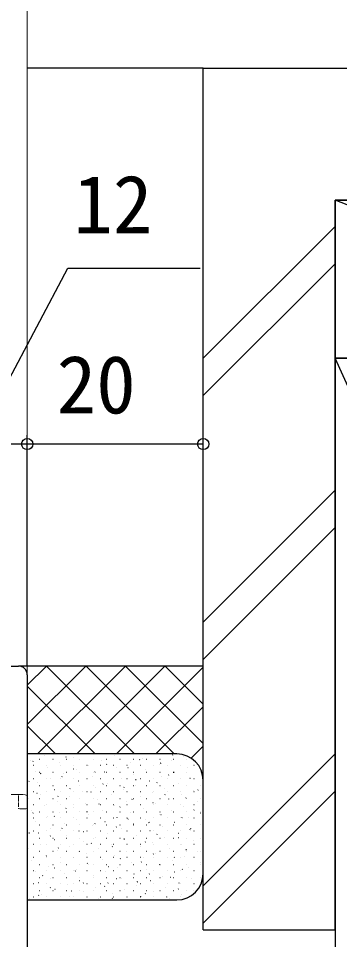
# Model space of a CAD drawing. Units: millimetres, scale not verified. Extents: x -525 to 525, y -783 to 779.
# Drawn here: x 418.8 to 455.3, y -491.1 to -386.3 of the extents above; entities that cross this region are included whole.
import ezdxf
from ezdxf.enums import TextEntityAlignment as Align

# ---------------------------------------------------------------- set-up
doc = ezdxf.new("R2010")
doc.units = ezdxf.units.MM
doc.header["$LTSCALE"] = 4
for name, color, linetype in [('0-2_YKK_11', 7, 'Continuous'), ('0-7_YKK_D', 6, 'Continuous'), ('0-9_YSS_K', 3, 'Continuous'), ('0-A_YSS_KE', 3, 'Continuous')]:
    doc.layers.add(name, color=color, linetype=linetype)
doc.layers.add('0-5_YKK_13', color=4, linetype='Continuous', lineweight=18)
doc.styles.add('ＭＳ ゴシック', font='')
doc.styles.get('ＭＳ ゴシック').set_extended_font_data('MS Gothic')

msp = doc.modelspace()

# ---------------------------------------------------------------- linework, layer by layer
at = {"layer": '0-2_YKK_11'}
msp.add_line((408.781, -459.959), (418.832, -459.959), dxfattribs=at)
msp.add_lwpolyline([(419.832, -460.959), (419.832, -521.559), (447.832, -521.559), (447.832, -524.959), (445.932, -524.959), (445.432, -524.459), (444.932, -523.959), (419.832, -523.959), (419.832, -574.959), (415.59, -574.959), (415.407, -574.839), (414.857, -574.839), (414.674, -574.959), (412.032, -574.959)], dxfattribs=at)
msp.add_arc((418.832, -460.959), 1, 0.00001, 89.99999, dxfattribs=at)
at = {"layer": '0-5_YKK_13'}
for p, q in [((419.832, -460.959), (419.832, -368.073)), ((419.832, -474.665), (419.832, -460.959)), ((400.832, -474.578), (418.832, -474.578)), ((418.832, -474.692), (418.832, -475.354)), ((418.832, -475.982), (418.832, -475.493)), ((419.832, -474.665), (419.832, -476.156)), ((418.832, -476.156), (418.832, -476.121)), ((419.532, -476.182), (419.132, -476.182))]:
    msp.add_line(p, q, dxfattribs=at)
for centre, radius, start, end in [((419.08, -477.512), 2.944, 75.20406, 94.83381), ((419.058, -475.302), 0.883, 255.20406, 274.83381), ((419.606, -475.302), 0.883, 265.16619, 284.79594)]:
    msp.add_arc(centre, radius, start, end, dxfattribs=at)
at = {"layer": '0-7_YKK_D'}
for p, q in [((419.832, -459.959), (419.832, -433.709)), ((419.832, -459.959), (419.832, -433.709)), ((439.832, -458.959), (439.832, -433.709)), ((419.832, -434.709), (407.832, -434.709)), ((439.832, -434.709), (419.832, -434.709))]:
    msp.add_line(p, q, dxfattribs=at)
msp.add_lwpolyline([(413.832, -434.709), (424.457, -414.709), (439.502, -414.709)], dxfattribs=at)
for centre in [(419.832, -434.709), (419.832, -434.709), (439.832, -434.709)]:
    msp.add_circle(centre, 0.637, dxfattribs=at)
at = {"layer": '0-9_YSS_K'}
for p, q in [((499.832, -424.959), (454.832, -406.959)), ((499.832, -406.959), (454.832, -406.959)), ((439.832, -424.959), (454.832, -409.959)), ((439.832, -429.202), (454.832, -414.202)), ((499.832, -524.959), (454.832, -424.959)), ((439.832, -454.959), (454.832, -439.959)), ((439.832, -459.202), (454.832, -444.202)), ((439.832, -459.959), (418.832, -459.959)), ((419.832, -462.13), (422.003, -459.959)), ((419.832, -466.62), (426.493, -459.959)), ((420.983, -469.959), (430.983, -459.959)), ((432.028, -469.959), (422.028, -459.959)), ((425.473, -469.959), (435.473, -459.959)), ((436.519, -469.959), (426.519, -459.959)), ((429.964, -469.959), (439.832, -460.091)), ((439.832, -468.783), (431.009, -459.959)), ((439.832, -464.293), (435.499, -459.959)), ((439.832, -472.959), (439.832, -459.959)), ((427.538, -469.959), (419.832, -462.253)), ((434.454, -469.959), (439.832, -464.581)), ((423.048, -469.959), (419.832, -466.743)), ((438.462, -470.441), (439.832, -469.071)), ((436.832, -469.959), (419.832, -469.959)), ((421.8, -470.139), (421.804, -470.137)), ((424.202, -470.298), (424.244, -470.271)), ((429.704, -470.181), (429.709, -470.179)), ((434.33, -469.963), (434.335, -469.961)), ((436.342, -470.098), (436.384, -470.071)), ((437.585, -470.231), (437.59, -470.229)), ((439.832, -484.959), (454.832, -469.959)), ((420.24, -470.691), (420.244, -470.69)), ((420.456, -470.819), (420.498, -470.791)), ((420.523, -471.237), (420.548, -471.237)), ((421.236, -470.549), (421.261, -470.549)), ((422.043, -471.237), (422.068, -471.237)), ((422.756, -470.549), (422.781, -470.549)), ((423.494, -470.959), (423.499, -470.958)), ((423.563, -471.237), (423.588, -471.237)), ((424.276, -470.549), (424.301, -470.549)), ((425.054, -470.407), (425.059, -470.405)), ((425.083, -471.237), (425.108, -471.237)), ((425.796, -470.549), (425.821, -470.549)), ((426.603, -471.237), (426.628, -471.237)), ((426.749, -471.227), (426.754, -471.226)), ((427.316, -470.549), (427.341, -470.549)), ((428.123, -471.237), (428.148, -471.237)), ((428.309, -470.675), (428.314, -470.673)), ((428.836, -470.549), (428.861, -470.549)), ((428.85, -471.139), (428.892, -471.112)), ((429.643, -471.237), (429.668, -471.237)), ((430.356, -470.549), (430.381, -470.549)), ((431.163, -471.237), (431.188, -471.237)), ((431.564, -470.943), (431.568, -470.941)), ((431.876, -470.549), (431.901, -470.549)), ((432.596, -470.619), (432.638, -470.591)), ((432.683, -471.237), (432.708, -471.237)), ((432.959, -470.449), (432.963, -470.447)), ((433.396, -470.549), (433.421, -470.549)), ((434.203, -471.237), (434.228, -471.237)), ((434.818, -471.211), (434.823, -471.209)), ((434.916, -470.549), (434.941, -470.549)), ((434.998, -470.988), (435.039, -470.961)), ((435.723, -471.237), (435.748, -471.237)), ((436.213, -470.717), (436.218, -470.715)), ((436.436, -470.549), (436.461, -470.549)), ((437.243, -471.237), (437.268, -471.237)), ((437.956, -470.549), (437.981, -470.549)), ((438.763, -471.237), (438.788, -471.237)), ((420.728, -471.939), (420.732, -471.937)), ((421.236, -472.044), (421.261, -472.044)), ((421.358, -472.18), (421.4, -472.153)), ((422.123, -471.445), (422.127, -471.443)), ((422.756, -472.044), (422.781, -472.044)), ((423.982, -472.207), (423.987, -472.205)), ((424.276, -472.044), (424.301, -472.044)), ((425.104, -471.66), (425.146, -471.632)), ((425.377, -471.713), (425.382, -471.711)), ((425.796, -472.044), (425.821, -472.044)), ((427.237, -472.475), (427.242, -472.473)), ((427.316, -472.044), (427.341, -472.044)), ((427.506, -472.029), (427.547, -472.002)), ((428.632, -471.981), (428.637, -471.979)), ((428.836, -472.044), (428.861, -472.044)), ((430.003, -471.495), (430.008, -471.494)), ((430.356, -472.044), (430.381, -472.044)), ((431.252, -471.509), (431.293, -471.481)), ((431.876, -472.044), (431.901, -472.044)), ((431.887, -472.249), (431.891, -472.247)), ((433.258, -471.763), (433.263, -471.761)), ((433.396, -472.044), (433.421, -472.044)), ((434.916, -472.044), (434.941, -472.044)), ((435.9, -472.35), (435.942, -472.322)), ((436.436, -472.044), (436.461, -472.044)), ((436.513, -472.031), (436.517, -472.029)), ((437.956, -472.044), (437.981, -472.044)), ((438.073, -471.479), (438.077, -471.477)), ((439.476, -472.044), (439.501, -472.044)), ((420.014, -473.07), (420.055, -473.043)), ((420.523, -472.732), (420.548, -472.732)), ((421.051, -473.245), (421.055, -473.243)), ((422.043, -472.732), (422.068, -472.732)), ((422.422, -472.759), (422.427, -472.758)), ((423.563, -472.732), (423.588, -472.732)), ((423.76, -472.55), (423.801, -472.522)), ((424.305, -473.513), (424.31, -473.511)), ((425.083, -472.732), (425.108, -472.732)), ((425.677, -473.027), (425.681, -473.026)), ((426.603, -472.732), (426.628, -472.732)), ((428.123, -472.732), (428.148, -472.732)), ((428.408, -473.391), (428.45, -473.363)), ((428.931, -473.295), (428.936, -473.294)), ((429.643, -472.732), (429.668, -472.732)), ((430.491, -472.743), (430.496, -472.741)), ((431.163, -472.732), (431.188, -472.732)), ((432.154, -472.87), (432.196, -472.843)), ((432.683, -472.732), (432.708, -472.732)), ((433.746, -473.011), (433.751, -473.009)), ((434.203, -472.732), (434.228, -472.732)), ((434.555, -473.24), (434.597, -473.212)), ((435.141, -472.517), (435.146, -472.515)), ((435.723, -472.732), (435.748, -472.732)), ((437.001, -473.279), (437.005, -473.277)), ((437.243, -472.732), (437.268, -472.732)), ((438.301, -472.719), (438.343, -472.692)), ((438.396, -472.785), (438.401, -472.783)), ((438.763, -472.732), (438.788, -472.732)), ((439.832, -484.059), (439.832, -472.959)), ((420.523, -474.227), (420.548, -474.227)), ((420.916, -474.432), (420.958, -474.404)), ((421.236, -473.539), (421.261, -473.539)), ((421.35, -474.56), (421.355, -474.558)), ((422.043, -474.227), (422.068, -474.227)), ((422.756, -473.539), (422.781, -473.539)), ((422.91, -474.007), (422.915, -474.005)), ((423.563, -474.227), (423.588, -474.227)), ((424.276, -473.539), (424.301, -473.539)), ((424.662, -473.911), (424.704, -473.884)), ((425.083, -474.227), (425.108, -474.227)), ((425.796, -473.539), (425.821, -473.539)), ((426.165, -474.275), (426.169, -474.273)), ((426.603, -474.227), (426.628, -474.227)), ((427.063, -474.281), (427.105, -474.253)), ((427.316, -473.539), (427.341, -473.539)), ((427.56, -473.781), (427.565, -473.779)), ((428.123, -474.227), (428.148, -474.227)), ((428.836, -473.539), (428.861, -473.539)), ((429.419, -474.543), (429.424, -474.541)), ((429.643, -474.227), (429.668, -474.227)), ((430.356, -473.539), (430.381, -473.539)), ((430.809, -473.76), (430.851, -473.733)), ((430.814, -474.049), (430.819, -474.047)), ((431.163, -474.227), (431.188, -474.227)), ((431.876, -473.539), (431.901, -473.539)), ((432.186, -473.563), (432.191, -473.562)), ((432.683, -474.227), (432.708, -474.227)), ((433.396, -473.539), (433.421, -473.539)), ((434.069, -474.317), (434.074, -474.315)), ((434.203, -474.227), (434.228, -474.227)), ((434.916, -473.539), (434.941, -473.539)), ((435.441, -473.831), (435.445, -473.83)), ((435.723, -474.227), (435.748, -474.227)), ((436.436, -473.539), (436.461, -473.539)), ((437.243, -474.227), (437.268, -474.227)), ((437.956, -473.539), (437.981, -473.539)), ((438.695, -474.099), (438.7, -474.098)), ((438.763, -474.227), (438.788, -474.227)), ((439.204, -474.081), (439.246, -474.053)), ((439.476, -473.539), (439.501, -473.539)), ((439.832, -489.202), (454.832, -474.202)), ((419.978, -475.045), (419.983, -475.044)), ((421.236, -475.034), (421.261, -475.034)), ((422.756, -475.034), (422.781, -475.034)), ((423.233, -475.313), (423.238, -475.312)), ((423.318, -474.801), (423.359, -474.774)), ((424.276, -475.034), (424.301, -475.034)), ((424.605, -474.827), (424.609, -474.826)), ((425.796, -475.034), (425.821, -475.034)), ((426.488, -475.581), (426.492, -475.579)), ((427.316, -475.034), (427.341, -475.034)), ((427.859, -475.095), (427.864, -475.094)), ((427.966, -475.643), (428.008, -475.615)), ((428.836, -475.034), (428.861, -475.034)), ((430.356, -475.034), (430.381, -475.034)), ((431.114, -475.363), (431.119, -475.362)), ((431.712, -475.122), (431.754, -475.094)), ((431.876, -475.034), (431.901, -475.034)), ((432.674, -474.811), (432.679, -474.809)), ((433.396, -475.034), (433.421, -475.034)), ((434.113, -475.492), (434.155, -475.464)), ((434.916, -475.034), (434.941, -475.034)), ((435.458, -474.602), (435.5, -474.574)), ((435.929, -475.079), (435.933, -475.077)), ((436.436, -475.034), (436.461, -475.034)), ((437.324, -474.585), (437.328, -474.583)), ((437.859, -474.971), (437.901, -474.943)), ((437.956, -475.034), (437.981, -475.034)), ((439.183, -475.347), (439.188, -475.345)), ((439.476, -475.034), (439.501, -475.034)), ((420.278, -476.36), (420.283, -476.358)), ((420.474, -476.684), (420.516, -476.656)), ((420.523, -475.722), (420.548, -475.722)), ((421.236, -476.529), (421.261, -476.529)), ((421.838, -475.807), (421.843, -475.806)), ((422.043, -475.722), (422.068, -475.722)), ((422.756, -476.529), (422.781, -476.529)), ((423.533, -476.628), (423.537, -476.626)), ((423.563, -475.722), (423.588, -475.722)), ((424.22, -476.163), (424.262, -476.135)), ((424.276, -476.529), (424.301, -476.529)), ((425.083, -475.722), (425.108, -475.722)), ((425.093, -476.075), (425.097, -476.074)), ((425.796, -476.529), (425.821, -476.529)), ((426.603, -475.722), (426.628, -475.722)), ((426.621, -476.533), (426.663, -476.505)), ((427.316, -476.529), (427.341, -476.529)), ((428.123, -475.722), (428.148, -475.722)), ((428.347, -476.343), (428.352, -476.341)), ((428.836, -476.529), (428.861, -476.529)), ((429.643, -475.722), (429.668, -475.722)), ((429.742, -475.849), (429.747, -475.847)), ((430.356, -476.529), (430.381, -476.529)), ((430.367, -476.012), (430.409, -475.984)), ((431.163, -475.722), (431.188, -475.722)), ((431.602, -476.611), (431.607, -476.609)), ((431.876, -476.529), (431.901, -476.529)), ((432.683, -475.722), (432.708, -475.722)), ((432.997, -476.117), (433.002, -476.115)), ((433.396, -476.529), (433.421, -476.529)), ((434.203, -475.722), (434.228, -475.722)), ((434.369, -475.631), (434.373, -475.63)), ((434.916, -476.529), (434.941, -476.529)), ((435.723, -475.722), (435.748, -475.722)), ((436.252, -476.385), (436.256, -476.383)), ((436.436, -476.529), (436.461, -476.529)), ((437.243, -475.722), (437.268, -475.722)), ((437.623, -475.899), (437.628, -475.898)), ((437.956, -476.529), (437.981, -476.529)), ((438.762, -476.333), (438.803, -476.305)), ((438.763, -475.722), (438.788, -475.722)), ((439.476, -476.529), (439.501, -476.529)), ((439.506, -476.653), (439.511, -476.651)), ((420.523, -477.217), (420.548, -477.217)), ((420.766, -477.607), (420.771, -477.606)), ((422.043, -477.217), (422.068, -477.217)), ((422.161, -477.113), (422.166, -477.112)), ((422.875, -477.053), (422.917, -477.025)), ((423.563, -477.217), (423.588, -477.217)), ((425.083, -477.217), (425.108, -477.217)), ((425.416, -477.381), (425.42, -477.38)), ((426.603, -477.217), (426.628, -477.217)), ((426.787, -476.896), (426.792, -476.894)), ((428.123, -477.217), (428.148, -477.217)), ((428.67, -477.649), (428.675, -477.648)), ((429.643, -477.217), (429.668, -477.217)), ((430.042, -477.164), (430.046, -477.162)), ((431.163, -477.217), (431.188, -477.217)), ((431.27, -477.374), (431.311, -477.346)), ((432.683, -477.217), (432.708, -477.217)), ((433.296, -477.431), (433.301, -477.43)), ((434.203, -477.217), (434.228, -477.217)), ((434.856, -476.879), (434.861, -476.877)), ((435.016, -476.853), (435.057, -476.826)), ((435.723, -477.217), (435.748, -477.217)), ((436.551, -477.699), (436.556, -477.698)), ((437.243, -477.217), (437.268, -477.217)), ((437.417, -477.223), (437.459, -477.195)), ((438.111, -477.147), (438.116, -477.145)), ((438.763, -477.217), (438.788, -477.217)), ((420.523, -478.712), (420.548, -478.712)), ((421.236, -478.024), (421.261, -478.024)), ((422.043, -478.712), (422.068, -478.712)), ((422.46, -478.428), (422.465, -478.426)), ((422.756, -478.024), (422.781, -478.024)), ((423.563, -478.712), (423.588, -478.712)), ((423.778, -478.415), (423.819, -478.387)), ((424.021, -477.875), (424.025, -477.874)), ((424.276, -478.024), (424.301, -478.024)), ((425.083, -478.712), (425.108, -478.712)), ((425.715, -478.696), (425.72, -478.694)), ((425.796, -478.024), (425.821, -478.024)), ((426.179, -478.784), (426.221, -478.757)), ((426.603, -478.712), (426.628, -478.712)), ((427.275, -478.143), (427.28, -478.142)), ((427.316, -478.024), (427.341, -478.024)), ((427.524, -477.894), (427.565, -477.867)), ((428.123, -478.712), (428.148, -478.712)), ((428.836, -478.024), (428.861, -478.024)), ((429.643, -478.712), (429.668, -478.712)), ((429.925, -478.264), (429.967, -478.236)), ((430.356, -478.024), (430.381, -478.024)), ((430.53, -478.411), (430.534, -478.41)), ((431.163, -478.712), (431.188, -478.712)), ((431.876, -478.024), (431.901, -478.024)), ((431.925, -477.917), (431.93, -477.916)), ((432.683, -478.712), (432.708, -478.712)), ((433.396, -478.024), (433.421, -478.024)), ((433.671, -477.743), (433.713, -477.716)), ((433.784, -478.679), (433.789, -478.677)), ((434.203, -478.712), (434.228, -478.712)), ((434.916, -478.024), (434.941, -478.024)), ((435.179, -478.185), (435.184, -478.183)), ((435.723, -478.712), (435.748, -478.712)), ((436.436, -478.024), (436.461, -478.024)), ((437.243, -478.712), (437.268, -478.712)), ((437.956, -478.024), (437.981, -478.024)), ((438.319, -478.584), (438.361, -478.557)), ((438.434, -478.453), (438.439, -478.451)), ((438.763, -478.712), (438.788, -478.712)), ((439.476, -478.024), (439.501, -478.024)), ((439.806, -477.967), (439.81, -477.966)), ((420.032, -478.935), (420.073, -478.908)), ((421.089, -478.913), (421.094, -478.912)), ((421.236, -479.519), (421.261, -479.519)), ((422.433, -479.305), (422.475, -479.277)), ((422.756, -479.519), (422.781, -479.519)), ((422.948, -479.675), (422.953, -479.674)), ((424.276, -479.519), (424.301, -479.519)), ((424.344, -479.181), (424.348, -479.18)), ((425.796, -479.519), (425.821, -479.519)), ((427.316, -479.519), (427.341, -479.519)), ((427.598, -479.449), (427.603, -479.448)), ((428.836, -479.519), (428.861, -479.519)), ((428.97, -478.964), (428.974, -478.962)), ((430.356, -479.519), (430.381, -479.519)), ((430.827, -479.625), (430.869, -479.598)), ((430.853, -479.717), (430.857, -479.716)), ((431.876, -479.519), (431.901, -479.519)), ((432.224, -479.232), (432.229, -479.23)), ((433.396, -479.519), (433.421, -479.519)), ((434.573, -479.105), (434.615, -479.077)), ((434.916, -479.519), (434.941, -479.519)), ((435.479, -479.5), (435.484, -479.498)), ((436.436, -479.519), (436.461, -479.519)), ((436.975, -479.474), (437.016, -479.447)), ((437.039, -478.947), (437.044, -478.945)), ((437.956, -479.519), (437.981, -479.519)), ((438.734, -479.768), (438.738, -479.766)), ((439.476, -479.519), (439.501, -479.519)), ((420.017, -480.714), (420.022, -480.712)), ((420.523, -480.207), (420.548, -480.207)), ((421.388, -480.228), (421.393, -480.226)), ((422.043, -480.207), (422.068, -480.207)), ((423.336, -480.666), (423.377, -480.639)), ((423.563, -480.207), (423.588, -480.207)), ((424.643, -480.496), (424.648, -480.494)), ((425.083, -480.207), (425.108, -480.207)), ((426.203, -479.943), (426.208, -479.942)), ((426.603, -480.207), (426.628, -480.207)), ((427.081, -480.146), (427.123, -480.118)), ((427.898, -480.764), (427.902, -480.762)), ((428.123, -480.207), (428.148, -480.207)), ((429.458, -480.211), (429.462, -480.21)), ((429.483, -480.515), (429.525, -480.488)), ((429.643, -480.207), (429.668, -480.207)), ((431.163, -480.207), (431.188, -480.207)), ((432.683, -480.207), (432.708, -480.207)), ((432.712, -480.479), (432.717, -480.478)), ((433.229, -479.995), (433.27, -479.967)), ((434.107, -479.985), (434.112, -479.984)), ((434.203, -480.207), (434.228, -480.207)), ((435.723, -480.207), (435.748, -480.207)), ((435.967, -480.747), (435.972, -480.746)), ((437.243, -480.207), (437.268, -480.207)), ((437.362, -480.253), (437.367, -480.252)), ((437.877, -480.836), (437.919, -480.808)), ((438.763, -480.207), (438.788, -480.207)), ((420.523, -481.702), (420.548, -481.702)), ((421.236, -481.014), (421.261, -481.014)), ((421.876, -481.476), (421.881, -481.474)), ((421.991, -481.556), (422.033, -481.529)), ((422.043, -481.702), (422.068, -481.702)), ((422.756, -481.014), (422.781, -481.014)), ((423.271, -480.982), (423.276, -480.98)), ((423.563, -481.702), (423.588, -481.702)), ((424.276, -481.014), (424.301, -481.014)), ((425.083, -481.702), (425.108, -481.702)), ((425.131, -481.744), (425.136, -481.742)), ((425.737, -481.036), (425.779, -481.008)), ((425.796, -481.014), (425.821, -481.014)), ((426.526, -481.249), (426.531, -481.248)), ((426.603, -481.702), (426.628, -481.702)), ((427.316, -481.014), (427.341, -481.014)), ((428.123, -481.702), (428.148, -481.702)), ((428.836, -481.014), (428.861, -481.014)), ((429.643, -481.702), (429.668, -481.702)), ((429.781, -481.517), (429.785, -481.516)), ((430.356, -481.014), (430.381, -481.014)), ((430.385, -481.877), (430.427, -481.849)), ((431.152, -481.032), (431.157, -481.03)), ((431.163, -481.702), (431.188, -481.702)), ((431.876, -481.014), (431.901, -481.014)), ((432.683, -481.702), (432.708, -481.702)), ((433.035, -481.785), (433.04, -481.784)), ((433.396, -481.014), (433.421, -481.014)), ((434.131, -481.356), (434.173, -481.329)), ((434.203, -481.702), (434.228, -481.702)), ((434.407, -481.3), (434.412, -481.298)), ((434.916, -481.014), (434.941, -481.014)), ((435.723, -481.702), (435.748, -481.702)), ((436.436, -481.014), (436.461, -481.014)), ((436.533, -481.726), (436.574, -481.698)), ((437.243, -481.702), (437.268, -481.702)), ((437.661, -481.568), (437.666, -481.566)), ((437.956, -481.014), (437.981, -481.014)), ((438.763, -481.702), (438.788, -481.702)), ((439.222, -481.015), (439.226, -481.014)), ((439.476, -481.014), (439.501, -481.014)), ((420.316, -482.028), (420.321, -482.026)), ((421.236, -482.509), (421.261, -482.509)), ((422.199, -482.782), (422.204, -482.78)), ((422.756, -482.509), (422.781, -482.509)), ((422.893, -482.918), (422.935, -482.89)), ((423.571, -482.296), (423.576, -482.294)), ((424.276, -482.509), (424.301, -482.509)), ((425.796, -482.509), (425.821, -482.509)), ((426.639, -482.397), (426.681, -482.37)), ((426.825, -482.564), (426.83, -482.562)), ((427.316, -482.509), (427.341, -482.509)), ((428.386, -482.011), (428.39, -482.01)), ((428.836, -482.509), (428.861, -482.509)), ((429.041, -482.767), (429.082, -482.739)), ((430.08, -482.832), (430.085, -482.83)), ((430.356, -482.509), (430.381, -482.509)), ((431.64, -482.279), (431.645, -482.278)), ((431.876, -482.509), (431.901, -482.509)), ((432.787, -482.246), (432.828, -482.219)), ((433.396, -482.509), (433.421, -482.509)), ((434.895, -482.547), (434.9, -482.546)), ((434.916, -482.509), (434.941, -482.509)), ((436.29, -482.053), (436.295, -482.052)), ((436.436, -482.509), (436.461, -482.509)), ((437.956, -482.509), (437.981, -482.509)), ((438.149, -482.815), (438.154, -482.814)), ((439.476, -482.509), (439.501, -482.509)), ((439.545, -482.321), (439.549, -482.32)), ((420.523, -483.197), (420.548, -483.197)), ((420.804, -483.276), (420.809, -483.274)), ((421.549, -483.808), (421.59, -483.78)), ((422.043, -483.197), (422.068, -483.197)), ((423.563, -483.197), (423.588, -483.197)), ((424.059, -483.544), (424.064, -483.542)), ((425.083, -483.197), (425.108, -483.197)), ((425.295, -483.287), (425.336, -483.26)), ((425.454, -483.05), (425.459, -483.048)), ((426.603, -483.197), (426.628, -483.197)), ((427.313, -483.812), (427.318, -483.81)), ((428.123, -483.197), (428.148, -483.197)), ((428.709, -483.318), (428.713, -483.316)), ((429.643, -483.197), (429.668, -483.197)), ((431.163, -483.197), (431.188, -483.197)), ((431.963, -483.586), (431.968, -483.584)), ((432.683, -483.197), (432.708, -483.197)), ((433.335, -483.1), (433.339, -483.098)), ((433.689, -483.608), (433.731, -483.58)), ((434.203, -483.197), (434.228, -483.197)), ((435.218, -483.853), (435.223, -483.852)), ((435.723, -483.197), (435.748, -483.197)), ((436.09, -483.977), (436.132, -483.95)), ((436.589, -483.368), (436.594, -483.366)), ((437.243, -483.197), (437.268, -483.197)), ((437.435, -483.087), (437.477, -483.06)), ((438.763, -483.197), (438.788, -483.197)), ((420.523, -484.692), (420.548, -484.692)), ((421.127, -484.582), (421.132, -484.58)), ((421.236, -484.004), (421.261, -484.004)), ((422.043, -484.692), (422.068, -484.692)), ((422.499, -484.096), (422.503, -484.094)), ((422.756, -484.004), (422.781, -484.004)), ((423.563, -484.692), (423.588, -484.692)), ((424.276, -484.004), (424.301, -484.004)), ((424.382, -484.85), (424.387, -484.848)), ((425.083, -484.692), (425.108, -484.692)), ((425.753, -484.364), (425.758, -484.362)), ((425.796, -484.004), (425.821, -484.004)), ((426.197, -484.649), (426.239, -484.621)), ((426.603, -484.692), (426.628, -484.692)), ((427.316, -484.004), (427.341, -484.004)), ((428.123, -484.692), (428.148, -484.692)), ((428.598, -485.018), (428.64, -484.991)), ((428.836, -484.004), (428.861, -484.004)), ((429.008, -484.632), (429.013, -484.63)), ((429.643, -484.692), (429.668, -484.692)), ((429.943, -484.128), (429.985, -484.101)), ((430.356, -484.004), (430.381, -484.004)), ((430.568, -484.08), (430.573, -484.078)), ((431.163, -484.692), (431.188, -484.692)), ((431.876, -484.004), (431.901, -484.004)), ((432.263, -484.9), (432.267, -484.898)), ((432.344, -484.498), (432.386, -484.47)), ((432.683, -484.692), (432.708, -484.692)), ((433.396, -484.004), (433.421, -484.004)), ((433.823, -484.347), (433.827, -484.346)), ((434.203, -484.692), (434.228, -484.692)), ((434.916, -484.004), (434.941, -484.004)), ((435.723, -484.692), (435.748, -484.692)), ((436.436, -484.004), (436.461, -484.004)), ((437.077, -484.615), (437.082, -484.614)), ((437.243, -484.692), (437.268, -484.692)), ((437.956, -484.004), (437.981, -484.004)), ((438.472, -484.121), (438.477, -484.12)), ((438.763, -484.692), (438.788, -484.692)), ((439.476, -484.004), (439.501, -484.004)), ((421.106, -486.059), (421.148, -486.032)), ((421.236, -485.499), (421.261, -485.499)), ((421.427, -485.896), (421.431, -485.895)), ((422.451, -485.169), (422.493, -485.142)), ((422.756, -485.499), (422.781, -485.499)), ((422.987, -485.344), (422.991, -485.342)), ((424.276, -485.499), (424.301, -485.499)), ((424.852, -485.539), (424.894, -485.511)), ((425.796, -485.499), (425.821, -485.499)), ((426.241, -485.612), (426.246, -485.61)), ((427.316, -485.499), (427.341, -485.499)), ((427.636, -485.118), (427.641, -485.116)), ((428.836, -485.499), (428.861, -485.499)), ((429.496, -485.88), (429.501, -485.878)), ((430.356, -485.499), (430.381, -485.499)), ((430.891, -485.386), (430.896, -485.384)), ((431.876, -485.499), (431.901, -485.499)), ((433.247, -485.86), (433.288, -485.832)), ((433.396, -485.499), (433.421, -485.499)), ((434.146, -485.654), (434.15, -485.652)), ((434.916, -485.499), (434.941, -485.499)), ((435.517, -485.168), (435.522, -485.166)), ((436.436, -485.499), (436.461, -485.499)), ((436.993, -485.339), (437.034, -485.311)), ((437.4, -485.922), (437.405, -485.92)), ((437.956, -485.499), (437.981, -485.499)), ((438.772, -485.436), (438.777, -485.434)), ((419.832, -486.559), (436.832, -486.559)), ((420.055, -486.382), (420.06, -486.38)), ((420.523, -486.187), (420.548, -486.187)), ((422.043, -486.187), (422.068, -486.187)), ((423.563, -486.187), (423.588, -486.187)), ((424.681, -486.164), (424.686, -486.162)), ((425.083, -486.187), (425.108, -486.187)), ((426.603, -486.187), (426.628, -486.187)), ((427.936, -486.432), (427.941, -486.43)), ((428.123, -486.187), (428.148, -486.187)), ((429.501, -486.38), (429.542, -486.352)), ((429.643, -486.187), (429.668, -486.187)), ((431.163, -486.187), (431.188, -486.187)), ((432.683, -486.187), (432.708, -486.187)), ((432.751, -486.148), (432.755, -486.146)), ((434.203, -486.187), (434.228, -486.187)), ((435.648, -486.229), (435.69, -486.201)), ((435.723, -486.187), (435.748, -486.187)), ((436.005, -486.416), (436.01, -486.414)), ((437.243, -486.187), (437.268, -486.187))]:
    msp.add_line(p, q, dxfattribs=at)
msp.add_lwpolyline([(454.832, -406.959), (454.832, -424.959), (499.832, -424.959)], dxfattribs=at)
for centre, start, end in [((436.832, -472.959), 360, 90), ((436.832, -483.559), 270, 360)]:
    msp.add_arc(centre, 3, start, end, dxfattribs=at)
at = {"layer": '0-A_YSS_KE'}
for p, q in [((439.832, -391.959), (419.832, -391.959)), ((439.832, -391.959), (520.42, -391.959)), ((439.832, -489.959), (439.832, -391.959)), ((454.832, -406.959), (520.42, -406.959)), ((454.832, -489.959), (454.832, -406.959)), ((439.832, -489.959), (454.832, -489.959))]:
    msp.add_line(p, q, dxfattribs=at)
msp.add_lwpolyline([(520.42, -424.959), (499.832, -424.959), (454.832, -424.959), (454.832, -524.959), (499.832, -524.959), (499.832, -424.959)], dxfattribs=at)

# ---------------------------------------------------------------- texts
at = {"layer": '0-7_YKK_D', "style": 'ＭＳ ゴシック'}
for s, p in [('12', (425.076, -412.709)), ('20', (423.184, -433.209))]:
    msp.add_text(s, height=6.598, dxfattribs=at).set_placement(p, align=Align.BOTTOM_LEFT)

doc.saveas('drawing.dxf')
